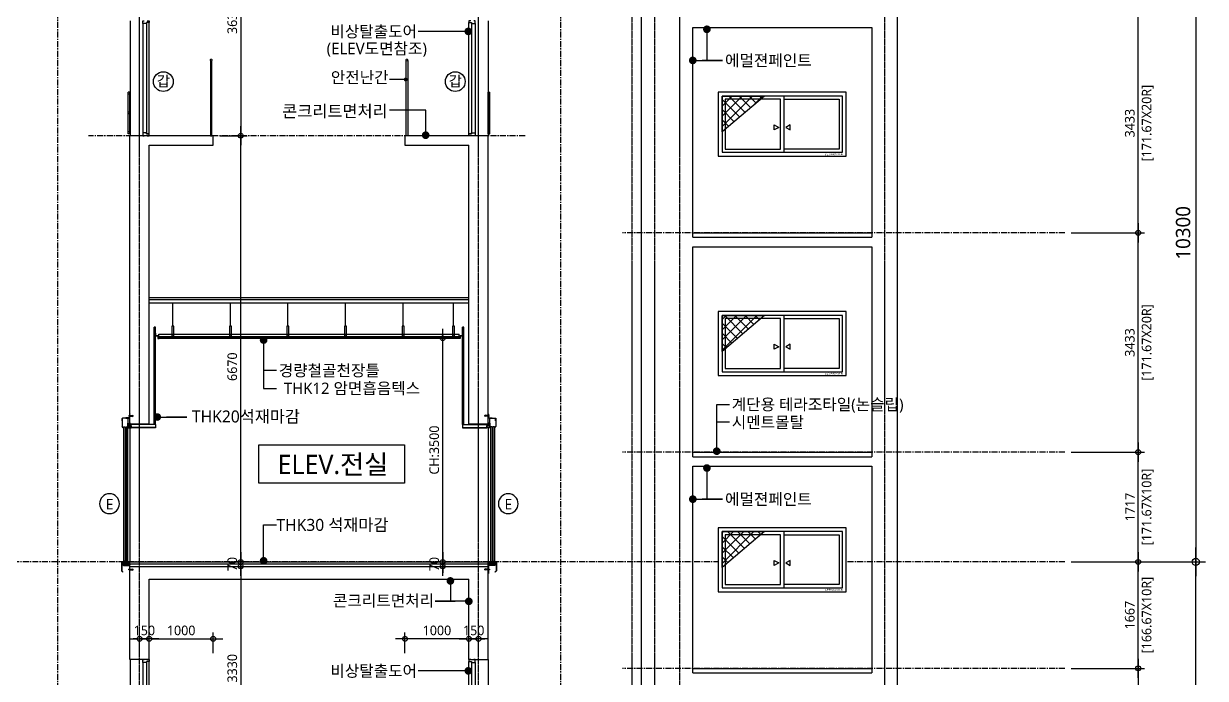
# Model space of a CAD drawing. Header units: millimetres. Extents: x -65167 to 413267, y -17142 to 66587.
# Drawn here: x 394788 to 413267, y 33127 to 43374 of the extents above; entities that cross this region are included whole.
import ezdxf
from ezdxf.enums import TextEntityAlignment as Align

# ---------------------------------------------------------------- set-up
doc = ezdxf.new("R2010")
doc.units = ezdxf.units.MM
doc.header["$LTSCALE"] = 75
doc.header["$MEASUREMENT"] = 0
doc.header["$PDSIZE"] = -10
doc.linetypes.add('CENTER', pattern=[2, 1.25, -0.25, 0.25, -0.25])
doc.linetypes.add('HID', pattern=[2.5, 1.5, -1])
doc.layers.get('0').update_dxf_attribs({"linetype": 'CONTINUOUS'})
doc.layers.get('Defpoints').update_dxf_attribs({"color": 171, "linetype": 'CONTINUOUS'})
doc.layers.add('1-골조', color=2, linetype='CONTINUOUS', lineweight=0)
for name, color, linetype in [('A-CORE-ELEV', 5, 'CONTINUOUS'), ('A-DOOR', 4, 'CONTINUOUS'), ('A-ETC', 8, 'CONTINUOUS'), ('A-FIN-6', 6, 'CONTINUOUS'), ('A-SYM', 7, 'CONTINUOUS'), ('CEN(ST)', 1, 'CENTER'), ('CG-BEAM', 3, 'CONTINUOUS'), ('CON', 2, 'CONTINUOUS'), ('FIN', 8, 'CONTINUOUS'), ('FIN(THK20 화강석)', 5, 'CONTINUOUS'), ('FIN-2', 9, 'CONTINUOUS'), ('hatch', 8, 'CONTINUOUS'), ('NDIM', 7, 'CONTINUOUS'), ('SASAC 도면명', 2, 'CONTINUOUS'), ('TEXT(MIN)', 7, 'CONTINUOUS'), ('TEXT(NOTE小)', 1, 'CONTINUOUS'), ('TEXT(노트)', 7, 'CONTINUOUS'), ('TEXT(실명)', 3, 'CONTINUOUS'), ('WID', 4, 'CONTINUOUS'), ('WIN-G', 252, 'CONTINUOUS'), ('XREF', 7, 'CONTINUOUS'), ('하지철물', 5, 'CONTINUOUS')]:
    doc.layers.add(name, color=color, linetype=linetype)
doc.styles.add('CGS', font='cgse', dxfattribs={"bigfont": 'cgs'})
doc.styles.add('나눔바른고딕', font='NanumBarunGothic.ttf')
doc.dimstyles.new('NDIM 1200', dxfattribs={"dimscale": 75, "dimtxt": 3, "dimasz": 1, "dimexe": 2, "dimexo": 2, "dimgap": 1, "dimtad": 1, "dimdec": 0, "dimdsep": 46, "dimtxsty": 'CGS', "dimblk": 'DOT0', "dimcen": 1, "dimdle": 8, "dimclrd": 256, "dimclre": 256, "dimclrt": 256, "dimadec": 0, "dimazin": 0, "dimtfac": 1, "dimtdec": 0, "dimtix": 1, "dimtmove": 2, "dimatfit": 3, "dimldrblk": 'DOT0', "dimfxl": 1, "dimtolj": 1, "dimtzin": 0, "dimlwd": -1, "dimlwe": -1, "dimarcsym": 0})

# ---------------------------------------------------------------- blocks, each defined once
blk = doc.blocks.new('A$C25f2d0dc')
at = {"layer": '1-골조'}
blk.add_line((0, 0), (300, 0), dxfattribs=at)
at = {"layer": 'A-CORE-ELEV', "color": 6, "linetype": 'Continuous'}
for p, q in [((-120, 78), (-122, 78)), ((-122, 78), (-122, -39)), ((-120, 45), (-120, 86)), ((-120, 78), (-120, -39)), ((-117, 45), (-120, 45)), ((-117, 45), (-117, 86)), ((-31, 90), (-116, 90)), ((-31, 87), (-116, 87)), ((-30, 10), (-32, 10)), ((-32, -45), (-32, 10)), ((-30, -10), (-30, 86)), ((-30, -45), (-30, 10)), ((-10, 2), (-30, 2)), ((-27, -10), (-27, 86)), ((-13, 128), (-14, 129)), ((-14, 128), (-13, 128)), ((-13, 122), (-14, 122)), ((-13, 122), (-14, 121)), ((-13, 128), (-7, 128)), ((-7, 122), (-13, 122)), ((0, 15), (-10, 2)), ((-6, 132), (47, 135)), ((-6, 132), (51, 132)), ((-6, 118), (47, 115)), ((-6, 118), (51, 118)), ((47, 115), (47, 135)), ((51, 118), (51, 132)), ((-105, -60), (-121, -41)), ((-104, -59), (-120, -40)), ((-105, -60), (-104, -59)), ((-30, -45), (-32, -45)), ((-27, -10), (-30, -10)), ((-29, -32), (18, -32)), ((-29, -34), (18, -34)), ((-130, -2165), (-130, -2300)), ((-129, -2165), (-129, -2299)), ((-4, -2190), (-129, -2190)), ((-129, -2206), (-4, -2206)), ((-126, -2193), (-126, -2203)), ((-7, -2193), (-126, -2193)), ((-126, -2203), (-7, -2203)), ((-7, -2193), (-7, -2203)), ((-4, -2190), (-4, -2206)), ((0, -2216), (0, -2160)), ((-113, -2319), (-130, -2300)), ((-112, -2318), (-129, -2299)), ((-113, -2319), (-112, -2318)), ((-15, -2276), (-16, -2275)), ((-16, -2277), (-15, -2276)), ((-15, -2283), (-16, -2282)), ((-15, -2283), (-16, -2283)), ((-15, -2276), (-9, -2276)), ((-9, -2283), (-15, -2283)), ((-8, -2272), (47, -2270)), ((-8, -2272), (51, -2272)), ((-8, -2286), (47, -2289)), ((-8, -2286), (51, -2286)), ((47, -2289), (47, -2270)), ((51, -2286), (51, -2272))]:
    blk.add_line(p, q, dxfattribs=at)
at = {"layer": 'A-CORE-ELEV', "color": 4, "linetype": 'Continuous'}
for p, q in [((-99, -45), (-99, -2149)), ((-99, -45), (-74, -45)), ((-74, -45), (-74, -2149)), ((-62, -45), (-62, -2163)), ((-62, -45), (-37, -45)), ((-37, -45), (-37, -2163)), ((-74, -2149), (-99, -2149)), ((-37, -2163), (-62, -2163))]:
    blk.add_line(p, q, dxfattribs=at)
at = {"layer": 'A-CORE-ELEV', "color": 9, "linetype": 'Continuous'}
blk.add_line((0, -60), (0, -2160), dxfattribs=at)
at = {"layer": 'A-CORE-ELEV', "color": 6, "linetype": 'Continuous'}
for points in [[(-65, 90), (0, 90), (0, 155), (-2, 155, 0.414214), (-6, 151), (-6, 100, -0.414214), (-10, 96), (-61, 96, 0.414214), (-65, 92)], [(17, -27, -0.414214), (19, -29), (19, -30), (-6, -30), (-6, 2), (-5, 2, -0.414214), (-3, 0), (-3, -25, 0.414214), (-1, -27)], [(-8, -2220), (-8, -2334, 0.414214), (-2, -2340), (0, -2340), (0, -2206), (-109, -2206), (-109, -2208, 0.414214), (-103, -2214), (-14, -2214, -0.414214)]]:
    blk.add_lwpolyline(points, format="xyb", close=True, dxfattribs=at)
for points in [[(-14, 128), (-18, 128), (-18, 122), (-14, 122)], [(-7, 118), (-13, 118), (-14, 119), (-14, 131), (-13, 132), (-7, 132)], [(-6, 116), (-7, 116), (-7, 134), (-6, 134)], [(-16, -2276), (-20, -2276), (-20, -2283), (-16, -2283)], [(-9, -2286), (-15, -2286), (-16, -2285), (-16, -2273), (-15, -2272), (-9, -2272)], [(-8, -2289), (-9, -2289), (-9, -2270), (-8, -2270)]]:
    blk.add_lwpolyline(points, dxfattribs=at)
for points in [[(18, -58), (-29, -58), (-29, -32), (-20, -32), (-20, -30), (-30, -30), (-30, -60), (20, -60), (20, -30), (10, -30), (10, -32), (18, -32)], [(-106, -2160), (-101, -2160), (-101, -2162), (-95, -2162), (-95, -2160), (-89, -2160), (-89, -2162), (-84, -2162), (-84, -2160), (-78, -2160), (-78, -2162), (-72, -2162), (-72, -2160), (-64, -2160), (-64, -2171), (-33, -2171), (-33, -2160), (-5, -2160), (-5, -2165), (-10, -2165), (-10, -2176), (-5, -2176), (-5, -2185), (-15, -2185), (-15, -2171), (-27, -2171), (-27, -2185), (-82, -2185), (-82, -2176), (-72, -2176), (-72, -2171), (-115, -2171), (-115, -2176), (-105, -2176), (-105, -2185), (-129, -2185), (-129, -2165), (-130, -2165), (-130, -2163), (-128, -2160), (-112, -2160), (-112, -2162), (-106, -2162)]]:
    blk.add_lwpolyline(points, close=True, dxfattribs=at)
blk.add_circle((-3, -2166), 2.5, dxfattribs=at)
for centre, radius, start, end in [((-116, 86), 4, 90, 180), ((-116, 86), 1, 90, 180), ((-31, 86), 4, 0, 90), ((-31, 86), 1, 0, 90), ((-119, -39), 2.5, 180, 220), ((-119, -39), 1, 180, 220), ((-3, -2157), 3.63, 226.3972, 313.6028)]:
    blk.add_arc(centre, radius, start, end, dxfattribs=at)
at = {"layer": 'A-FIN-6'}
for p, q in [((400, -10), (-6, -10)), ((398, -12), (-6, -12)), ((398, -58), (20, -58)), ((400, -60), (20, -60)), ((398, -12), (398, -58)), ((400, -10), (400, -60))]:
    blk.add_line(p, q, dxfattribs=at)
blk = doc.blocks.new('ELEV비상도어1')
at = {"color": 252, "linetype": 'Continuous'}
for p, q in [((162556, 62412), (162556, 63062)), ((162586, 63062), (162556, 63062)), ((162586, 63032), (162556, 63032)), ((162559, 62412), (162559, 63062)), ((162583, 62412), (162583, 63062)), ((162586, 62412), (162586, 63062)), ((162586, 62752), (162556, 62752)), ((162586, 62722), (162556, 62722)), ((162586, 62442), (162556, 62442)), ((162586, 62412), (162556, 62412))]:
    blk.add_line(p, q, dxfattribs=at)
at = {"layer": 'A-DOOR', "color": 8, "linetype": 'Continuous'}
for p, q in [((162586, 64182), (162586, 62382)), ((162786, 64137), (162786, 62412))]:
    blk.add_line(p, q, dxfattribs=at)
at = {"layer": 'A-DOOR', "linetype": 'Continuous'}
for points in [[(162856, 64182), (162886, 64182), (162886, 64152), (162846, 64152), (162846, 64137), (162786, 64137), (162786, 64152), (162786, 64182), (162806, 64182)], [(162856, 62382), (162886, 62382), (162886, 62412), (162846, 62412), (162846, 62427), (162786, 62427), (162786, 62412), (162786, 62382), (162806, 62382)]]:
    blk.add_lwpolyline(points, dxfattribs=at)
blk.add_lwpolyline([(162886, 64152), (162846, 64152), (162846, 62412), (162886, 62412)], close=True, dxfattribs=at)
blk = doc.blocks.new('DOT0')
blk.add_line((-3, 0), (3, 0))
at = {"color": 6}
blk.add_circle((0, 0), 0.75, dxfattribs=at)
blk = doc.blocks.new('*D1397')
at = {"layer": 'Defpoints', "color": 0, "ltscale": 0.4, "transparency": 16777216}
for p in [(400916, 38450), (401341, 38450), (400916, 34950)]:
    blk.add_point(p, dxfattribs=at)
at = {"layer": 'NDIM', "ltscale": 0.4, "transparency": 16777216}
for p, q in [((401016, 38450), (401441, 38450)), ((401341, 35000), (401341, 38400)), ((401016, 34950), (401441, 34950))]:
    blk.add_line(p, q, dxfattribs=at)
at = {"layer": 'NDIM', "ltscale": 0.4, "transparency": 16777216, "xscale": 50, "yscale": 50, "zscale": 50}
for p, rotation in [((401341, 38450), 90), ((401341, 34950), 270)]:
    blk.add_blockref('DOT0', p, dxfattribs=dict(at, rotation=rotation))
at = {"layer": 'NDIM', "ltscale": 0.4, "transparency": 16777216, "insert": (401209, 36700), "char_height": 150, "attachment_point": 5, "rotation": 90, "style": '나눔바른고딕'}
blk.add_mtext('\\A1;CH:3500', dxfattribs=at)
blk = doc.blocks.new('*D1398')
at = {"layer": 'Defpoints', "color": 0, "ltscale": 0.4, "transparency": 16777216}
for p in [(400916, 34950), (400916, 34880), (401341, 34880)]:
    blk.add_point(p, dxfattribs=at)
at = {"layer": 'NDIM', "ltscale": 0.4, "transparency": 16777216}
for p, q in [((401016, 34950), (401441, 34950)), ((401341, 35000), (401341, 35050)), ((401341, 34950), (401341, 34880)), ((401016, 34880), (401441, 34880)), ((401341, 34830), (401341, 34780))]:
    blk.add_line(p, q, dxfattribs=at)
at = {"layer": 'NDIM', "ltscale": 0.4, "transparency": 16777216, "xscale": 50, "yscale": 50, "zscale": 50}
for p, rotation in [((401341, 34950), 270), ((401341, 34880), 90)]:
    blk.add_blockref('DOT0', p, dxfattribs=dict(at, rotation=rotation))
at = {"layer": 'NDIM', "ltscale": 0.4, "transparency": 16777216, "insert": (401209, 34915), "char_height": 150, "attachment_point": 5, "rotation": 90, "style": '나눔바른고딕'}
blk.add_mtext('\\A1;70', dxfattribs=at)
blk = doc.blocks.new('*D1399')
at = {"layer": 'Defpoints', "color": 0, "ltscale": 0.4, "transparency": 16777216}
for p in [(397758, 41620), (398183, 41620), (397758, 34950)]:
    blk.add_point(p, dxfattribs=at)
at = {"layer": 'NDIM', "ltscale": 0.4, "transparency": 16777216}
for p, q in [((397858, 41620), (398283, 41620)), ((398183, 35000), (398183, 41570)), ((397858, 34950), (398283, 34950))]:
    blk.add_line(p, q, dxfattribs=at)
at = {"layer": 'NDIM', "ltscale": 0.4, "transparency": 16777216, "xscale": 50, "yscale": 50, "zscale": 50}
for p, rotation in [((398183, 41620), 90), ((398183, 34950), 270)]:
    blk.add_blockref('DOT0', p, dxfattribs=dict(at, rotation=rotation))
at = {"layer": 'NDIM', "ltscale": 0.4, "transparency": 16777216, "insert": (398051, 38005), "char_height": 150, "attachment_point": 5, "rotation": 90, "style": '나눔바른고딕'}
blk.add_mtext('\\A1;6670', dxfattribs=at)
blk = doc.blocks.new('*D1400')
at = {"layer": 'Defpoints', "color": 0, "ltscale": 0.4, "transparency": 16777216}
for p in [(397758, 34950), (397758, 34880), (398183, 34880)]:
    blk.add_point(p, dxfattribs=at)
at = {"layer": 'NDIM', "ltscale": 0.4, "transparency": 16777216}
for p, q in [((397858, 34950), (398283, 34950)), ((398183, 35000), (398183, 35050)), ((398183, 34950), (398183, 34880)), ((397858, 34880), (398283, 34880)), ((398183, 34830), (398183, 34780))]:
    blk.add_line(p, q, dxfattribs=at)
at = {"layer": 'NDIM', "ltscale": 0.4, "transparency": 16777216, "xscale": 50, "yscale": 50, "zscale": 50}
for p, rotation in [((398183, 34950), 270), ((398183, 34880), 90)]:
    blk.add_blockref('DOT0', p, dxfattribs=dict(at, rotation=rotation))
at = {"layer": 'NDIM', "ltscale": 0.4, "transparency": 16777216, "insert": (398051, 34915), "char_height": 150, "attachment_point": 5, "rotation": 90, "style": '나눔바른고딕'}
blk.add_mtext('\\A1;70', dxfattribs=at)
blk = doc.blocks.new('*D1401')
at = {"layer": 'Defpoints', "color": 0, "ltscale": 0.4, "transparency": 16777216}
for p in [(397758, 45250, 0), (397758, 41620), (398183, 41620)]:
    blk.add_point(p, dxfattribs=at)
at = {"layer": 'NDIM', "ltscale": 0.4, "transparency": 16777216}
for p, q in [((397858, 45250), (398283, 45250)), ((398183, 45200), (398183, 41670)), ((397858, 41620), (398283, 41620))]:
    blk.add_line(p, q, dxfattribs=at)
at = {"layer": 'NDIM', "ltscale": 0.4, "transparency": 16777216, "xscale": 50, "yscale": 50, "zscale": 50}
for p, rotation in [((398183, 45250), 90), ((398183, 41620), 270)]:
    blk.add_blockref('DOT0', p, dxfattribs=dict(at, rotation=rotation))
at = {"layer": 'NDIM', "ltscale": 0.4, "transparency": 16777216, "insert": (398051, 43435), "char_height": 150, "attachment_point": 5, "rotation": 90, "style": '나눔바른고딕'}
blk.add_mtext('\\A1;3630', dxfattribs=at)
blk = doc.blocks.new('*D1410')
at = {"layer": 'Defpoints', "color": 0, "ltscale": 0.4, "transparency": 16777216}
for p in [(397758, 34950), (397758, 31620), (398183, 31620)]:
    blk.add_point(p, dxfattribs=at)
at = {"layer": 'NDIM', "ltscale": 0.4, "transparency": 16777216}
for p, q in [((397858, 34950), (398283, 34950)), ((398183, 34900), (398183, 31670)), ((397858, 31620), (398283, 31620))]:
    blk.add_line(p, q, dxfattribs=at)
at = {"layer": 'NDIM', "ltscale": 0.4, "transparency": 16777216, "xscale": 50, "yscale": 50, "zscale": 50}
for p, rotation in [((398183, 34950), 90), ((398183, 31620), 270)]:
    blk.add_blockref('DOT0', p, dxfattribs=dict(at, rotation=rotation))
at = {"layer": 'NDIM', "ltscale": 0.4, "transparency": 16777216, "insert": (398051, 33285), "char_height": 150, "attachment_point": 5, "rotation": 90, "style": '나눔바른고딕'}
blk.add_mtext('\\A1;3330', dxfattribs=at)
blk = doc.blocks.new('*D1411')
at = {"layer": 'Defpoints', "color": 0, "ltscale": 0.4, "transparency": 16777216}
for p in [(397751, 33746), (396751, 33420), (397751, 33420)]:
    blk.add_point(p, dxfattribs=at)
at = {"layer": 'NDIM', "ltscale": 0.4, "transparency": 16777216}
for p, q in [((396751, 33520), (396751, 33846)), ((397751, 33520), (397751, 33846)), ((396801, 33746), (397701, 33746))]:
    blk.add_line(p, q, dxfattribs=at)
at = {"layer": 'NDIM', "ltscale": 0.4, "transparency": 16777216, "xscale": 50, "yscale": 50, "zscale": 50, "rotation": 180}
blk.add_blockref('DOT0', (396751, 33746), dxfattribs=at)
at = {"layer": 'NDIM', "ltscale": 0.4, "transparency": 16777216, "xscale": 50, "yscale": 50, "zscale": 50}
blk.add_blockref('DOT0', (397751, 33746), dxfattribs=at)
at = {"layer": 'NDIM', "ltscale": 0.4, "transparency": 16777216, "insert": (397251, 33877), "char_height": 150, "attachment_point": 5, "style": '나눔바른고딕'}
blk.add_mtext('\\A1;1000', dxfattribs=at)
blk = doc.blocks.new('*D1412')
at = {"layer": 'Defpoints', "color": 0, "ltscale": 0.4, "transparency": 16777216}
for p in [(396751, 33746), (396601, 33420), (396751, 33420)]:
    blk.add_point(p, dxfattribs=at)
at = {"layer": 'NDIM', "ltscale": 0.4, "transparency": 16777216}
for p, q in [((396601, 33520), (396601, 33846)), ((396751, 33520), (396751, 33846)), ((396551, 33746), (396501, 33746)), ((396601, 33746), (396751, 33746)), ((396801, 33746), (396851, 33746))]:
    blk.add_line(p, q, dxfattribs=at)
at = {"layer": 'NDIM', "ltscale": 0.4, "transparency": 16777216, "xscale": 50, "yscale": 50, "zscale": 50}
blk.add_blockref('DOT0', (396601, 33746), dxfattribs=at)
at = {"layer": 'NDIM', "ltscale": 0.4, "transparency": 16777216, "xscale": 50, "yscale": 50, "zscale": 50, "rotation": 180}
blk.add_blockref('DOT0', (396751, 33746), dxfattribs=at)
at = {"layer": 'NDIM', "ltscale": 0.4, "transparency": 16777216, "insert": (396676, 33877), "char_height": 150, "attachment_point": 5, "style": '나눔바른고딕'}
blk.add_mtext('\\A1;150', dxfattribs=at)
blk = doc.blocks.new('*D1413')
at = {"layer": 'Defpoints', "color": 0, "ltscale": 0.4, "transparency": 16777216}
for p in [(400751, 33746), (400751, 33420), (401751, 33420)]:
    blk.add_point(p, dxfattribs=at)
at = {"layer": 'NDIM', "ltscale": 0.4, "transparency": 16777216}
for p, q in [((400751, 33520), (400751, 33846)), ((401751, 33520), (401751, 33846)), ((401701, 33746), (400801, 33746))]:
    blk.add_line(p, q, dxfattribs=at)
at = {"layer": 'NDIM', "ltscale": 0.4, "transparency": 16777216, "xscale": 50, "yscale": 50, "zscale": 50, "rotation": 180}
blk.add_blockref('DOT0', (400751, 33746), dxfattribs=at)
at = {"layer": 'NDIM', "ltscale": 0.4, "transparency": 16777216, "xscale": 50, "yscale": 50, "zscale": 50}
blk.add_blockref('DOT0', (401751, 33746), dxfattribs=at)
at = {"layer": 'NDIM', "ltscale": 0.4, "transparency": 16777216, "insert": (401251, 33877), "char_height": 150, "attachment_point": 5, "style": '나눔바른고딕'}
blk.add_mtext('\\A1;1000', dxfattribs=at)
blk = doc.blocks.new('*D1414')
at = {"layer": 'Defpoints', "color": 0, "ltscale": 0.4, "transparency": 16777216}
for p in [(401751, 33746), (401751, 33420), (401901, 33420)]:
    blk.add_point(p, dxfattribs=at)
at = {"layer": 'NDIM', "ltscale": 0.4, "transparency": 16777216}
for p, q in [((401751, 33520), (401751, 33846)), ((401901, 33520), (401901, 33846)), ((401701, 33746), (401651, 33746)), ((401901, 33746), (401751, 33746)), ((401951, 33746), (402001, 33746))]:
    blk.add_line(p, q, dxfattribs=at)
at = {"layer": 'NDIM', "ltscale": 0.4, "transparency": 16777216, "xscale": 50, "yscale": 50, "zscale": 50}
blk.add_blockref('DOT0', (401751, 33746), dxfattribs=at)
at = {"layer": 'NDIM', "ltscale": 0.4, "transparency": 16777216, "xscale": 50, "yscale": 50, "zscale": 50, "rotation": 180}
blk.add_blockref('DOT0', (401901, 33746), dxfattribs=at)
at = {"layer": 'NDIM', "ltscale": 0.4, "transparency": 16777216, "insert": (401826, 33877), "char_height": 150, "attachment_point": 5, "style": '나눔바른고딕'}
blk.add_mtext('\\A1;150', dxfattribs=at)
blk = doc.blocks.new('*D1393')
at = {"layer": 'Defpoints', "color": 0, "ltscale": 0.4, "transparency": 16777216}
for p in [(411067, 36667), (412217, 36667), (411067, 34950)]:
    blk.add_point(p, dxfattribs=at)
at = {"layer": 'NDIM', "ltscale": 0.4, "transparency": 16777216}
for p, q in [((411167, 36667), (412317, 36667)), ((412217, 35000), (412217, 36617)), ((411167, 34950), (412317, 34950))]:
    blk.add_line(p, q, dxfattribs=at)
at = {"layer": 'NDIM', "ltscale": 0.4, "transparency": 16777216, "xscale": 50, "yscale": 50, "zscale": 50}
for p, rotation in [((412217, 36667), 90), ((412217, 34950), 270)]:
    blk.add_blockref('DOT0', p, dxfattribs=dict(at, rotation=rotation))
at = {"layer": 'NDIM', "ltscale": 0.4, "transparency": 16777216, "char_height": 150, "attachment_point": 5, "rotation": 90, "style": '나눔바른고딕'}
for s, insert in [('\\A1;[171.67X10R]', (412365, 35809)), ('\\A1;1717', (412089, 35809))]:
    blk.add_mtext(s, dxfattribs=dict(at, insert=insert))
blk = doc.blocks.new('*D1394')
at = {"layer": 'Defpoints', "color": 0, "ltscale": 0.4, "transparency": 16777216}
for p in [(411067, 45250), (411067, 34950), (413117, 34950)]:
    blk.add_point(p, dxfattribs=at)
at = {"layer": 'NDIM', "ltscale": 0.4, "transparency": 16777216}
for p, q in [((411217, 45250), (413267, 45250)), ((413117, 45175), (413117, 35025)), ((411217, 34950), (413267, 34950))]:
    blk.add_line(p, q, dxfattribs=at)
at = {"layer": 'NDIM', "ltscale": 0.4, "transparency": 16777216, "xscale": 75, "yscale": 75, "zscale": 75}
for p, rotation in [((413117, 45250), 90), ((413117, 34950), 270)]:
    blk.add_blockref('DOT0', p, dxfattribs=dict(at, rotation=rotation))
at = {"layer": 'NDIM', "ltscale": 0.4, "transparency": 16777216, "insert": (412920, 40100), "char_height": 225, "attachment_point": 5, "rotation": 90, "style": '나눔바른고딕'}
blk.add_mtext('\\A1;10300', dxfattribs=at)
blk = doc.blocks.new('*D1395')
at = {"layer": 'Defpoints', "color": 0, "ltscale": 0.4, "transparency": 16777216}
for p in [(411067, 34950), (413117, 34950), (411067, 24950)]:
    blk.add_point(p, dxfattribs=at)
at = {"layer": 'NDIM', "ltscale": 0.4, "transparency": 16777216}
for p, q in [((411217, 34950), (413267, 34950)), ((413117, 25025), (413117, 34875)), ((411217, 24950), (413267, 24950))]:
    blk.add_line(p, q, dxfattribs=at)
at = {"layer": 'NDIM', "ltscale": 0.4, "transparency": 16777216, "xscale": 75, "yscale": 75, "zscale": 75}
for p, rotation in [((413117, 34950), 90), ((413117, 24950), 270)]:
    blk.add_blockref('DOT0', p, dxfattribs=dict(at, rotation=rotation))
at = {"layer": 'NDIM', "ltscale": 0.4, "transparency": 16777216, "insert": (412920, 29950), "char_height": 225, "attachment_point": 5, "rotation": 90, "style": '나눔바른고딕'}
blk.add_mtext('\\A1;10000', dxfattribs=at)
blk = doc.blocks.new('*D1362')
at = {"layer": 'Defpoints', "color": 0, "ltscale": 0.4, "transparency": 16777216}
for p in [(411067, 40100), (412217, 40100), (411067, 36667)]:
    blk.add_point(p, dxfattribs=at)
at = {"layer": 'NDIM', "ltscale": 0.4, "transparency": 16777216}
for p, q in [((411167, 40100), (412317, 40100)), ((412217, 36717), (412217, 40050)), ((411167, 36667), (412317, 36667))]:
    blk.add_line(p, q, dxfattribs=at)
at = {"layer": 'NDIM', "ltscale": 0.4, "transparency": 16777216, "xscale": 50, "yscale": 50, "zscale": 50}
for p, rotation in [((412217, 40100), 90), ((412217, 36667), 270)]:
    blk.add_blockref('DOT0', p, dxfattribs=dict(at, rotation=rotation))
at = {"layer": 'NDIM', "ltscale": 0.4, "transparency": 16777216, "char_height": 150, "attachment_point": 5, "rotation": 90, "style": '나눔바른고딕'}
for s, insert in [('\\A1;[171.67X20R]', (412365, 38384)), ('\\A1;3433', (412086, 38384))]:
    blk.add_mtext(s, dxfattribs=dict(at, insert=insert))
blk = doc.blocks.new('AW(2.0X1.0)')
at = {"ltscale": 1000}
blk.add_wipeout([(887455, -28823), (889455, -28823), (889455, -27823), (887455, -27823)], dxfattribs=at).dxf.layer = 'WID'
at = {"layer": 'WID', "ltscale": 1000}
blk.add_line((888480, -27883), (888480, -28763), dxfattribs=at)
for points in [[(887455, -28823), (889455, -28823), (889455, -27823), (887455, -27823)], [(887515, -28763), (889395, -28763), (889395, -27883), (887515, -27883)]]:
    blk.add_lwpolyline(points, close=True, dxfattribs=at)
at = {"layer": 'WIN-G'}
for points in [[(888430, -27933), (887565, -27933), (887565, -28713), (888430, -28713)], [(888331, -28333), (888400, -28373), (888331, -28413)], [(888579, -28333), (888510, -28373), (888579, -28413)]]:
    blk.add_lwpolyline(points, close=True, dxfattribs=at)
blk.add_lwpolyline([(888480, -27933), (889345, -27933), (889345, -28713), (888480, -28713)], dxfattribs=at)
at = {"layer": 'Defpoints', "style": '나눔바른고딕'}
blk.add_text('상온용AW(2.0X1.0)', height=25, dxfattribs=at).set_placement((889119, -28806))
blk = doc.blocks.new('A$C2DB153E7')
at = {"layer": 'hatch'}
h = blk.add_hatch(dxfattribs=at)
h.set_pattern_fill('_USER', color=252, scale=112.5, angle=45, double=1, pattern_type=0)
h.set_pattern_definition([(45, (-5906.34, -13786.88), (-79.5495, 79.5495), []), (135, (-5906.34, -13786.88), (-79.5495, -79.5495), [])])
h.paths.add_polyline_path([(663, 0), (0, -562), (0, 0)])
at = {"layer": 'hatch', "color": 252}
blk.add_lwpolyline([(663, 0), (0, -562), (0, 0)], close=True, dxfattribs=at)
blk = doc.blocks.new('*D1527')
at = {"layer": 'Defpoints', "color": 0, "ltscale": 0.4, "transparency": 16777216}
for p in [(411067, 33284), (411067, 29950), (412217, 29950)]:
    blk.add_point(p, dxfattribs=at)
at = {"layer": 'NDIM', "ltscale": 0.4, "transparency": 16777216}
for p, q in [((411167, 33284), (412317, 33284)), ((412217, 33234), (412217, 30000)), ((411167, 29950), (412317, 29950))]:
    blk.add_line(p, q, dxfattribs=at)
at = {"layer": 'NDIM', "ltscale": 0.4, "transparency": 16777216, "xscale": 50, "yscale": 50, "zscale": 50}
for p, rotation in [((412217, 33284), 90), ((412217, 29950), 270)]:
    blk.add_blockref('DOT0', p, dxfattribs=dict(at, rotation=rotation))
at = {"layer": 'NDIM', "ltscale": 0.4, "transparency": 16777216, "char_height": 150, "attachment_point": 5, "rotation": 90, "style": '나눔바른고딕'}
for s, insert in [('\\A1;[166.67X20R]', (412365, 31617)), ('\\A1;3333', (412086, 31617))]:
    blk.add_mtext(s, dxfattribs=dict(at, insert=insert))
blk = doc.blocks.new('*D1528')
at = {"layer": 'Defpoints', "color": 0, "ltscale": 0.4, "transparency": 16777216}
for p in [(411067, 34950), (412217, 34950), (411067, 33284)]:
    blk.add_point(p, dxfattribs=at)
at = {"layer": 'NDIM', "ltscale": 0.4, "transparency": 16777216}
for p, q in [((411167, 34950), (412317, 34950)), ((412217, 33334), (412217, 34900)), ((411167, 33284), (412317, 33284))]:
    blk.add_line(p, q, dxfattribs=at)
at = {"layer": 'NDIM', "ltscale": 0.4, "transparency": 16777216, "xscale": 50, "yscale": 50, "zscale": 50}
for p, rotation in [((412217, 34950), 90), ((412217, 33284), 270)]:
    blk.add_blockref('DOT0', p, dxfattribs=dict(at, rotation=rotation))
at = {"layer": 'NDIM', "ltscale": 0.4, "transparency": 16777216, "char_height": 150, "attachment_point": 5, "rotation": 90, "style": '나눔바른고딕'}
for s, insert in [('\\A1;[166.67X10R]', (412365, 34117)), ('\\A1;1667', (412086, 34117))]:
    blk.add_mtext(s, dxfattribs=dict(at, insert=insert))
blk = doc.blocks.new('*D1529')
at = {"layer": 'Defpoints', "color": 0, "ltscale": 0.4, "transparency": 16777216}
for p in [(411067, 43534), (412217, 43534), (411067, 40100)]:
    blk.add_point(p, dxfattribs=at)
at = {"layer": 'NDIM', "ltscale": 0.4, "transparency": 16777216}
for p, q in [((411167, 43534), (412317, 43534)), ((412217, 40150), (412217, 43484)), ((411167, 40100), (412317, 40100))]:
    blk.add_line(p, q, dxfattribs=at)
at = {"layer": 'NDIM', "ltscale": 0.4, "transparency": 16777216, "xscale": 50, "yscale": 50, "zscale": 50}
for p, rotation in [((412217, 43534), 90), ((412217, 40100), 270)]:
    blk.add_blockref('DOT0', p, dxfattribs=dict(at, rotation=rotation))
at = {"layer": 'NDIM', "ltscale": 0.4, "transparency": 16777216, "char_height": 150, "attachment_point": 5, "rotation": 90, "style": '나눔바른고딕'}
for s, insert in [('\\A1;[171.67X20R]', (412365, 41817)), ('\\A1;3433', (412086, 41817))]:
    blk.add_mtext(s, dxfattribs=dict(at, insert=insert))
blk = doc.blocks.new('E')
at = {"layer": 'TEXT(NOTE小)'}
blk.add_circle((287, -86), 155, dxfattribs=at)
at = {"layer": 'TEXT(NOTE小)', "style": '나눔바른고딕'}
blk.add_text('E', height=165, dxfattribs=at).set_placement((288, -79), align=Align.MIDDLE_CENTER)
blk = doc.blocks.new('갑종방화문표기')
at = {"layer": 'TEXT(NOTE小)'}
blk.add_circle((0, 0), 150, dxfattribs=at)
at = {"layer": 'TEXT(NOTE小)', "style": '나눔바른고딕'}
blk.add_text('갑', height=160, dxfattribs=at).set_placement((1, 7), align=Align.MIDDLE_CENTER)

msp = doc.modelspace()

# ---------------------------------------------------------------- linework, layer by layer
at = {"ltscale": 10000}
msp.add_lwpolyline([(398463.6, 36782.9), (400744.9, 36782.9), (400744.9, 36182.9), (398463.6, 36182.9)], close=True, dxfattribs=at)
at = {"layer": 'A-ETC'}
for p, q in [((401750.6, 39050.3), (396750.6, 39050.3)), ((401750.6, 39000.3), (396750.6, 39000.3))]:
    msp.add_line(p, q, dxfattribs=at)
at = {"layer": 'A-SYM'}
for points in [[(401741.4, 43252.6), (400959.5, 43252.6)], [(400761.5, 42500.2), (400510.2, 42500.2)], [(401741.4, 33244.8), (400959.5, 33244.8)]]:
    msp.add_lwpolyline(points, dxfattribs=at)
for points, const_width in [([(401741.4, 43282.6, 1), (401741.4, 43222.6, 1)], 60), ([(400761.5, 42515.2, 1), (400761.5, 42485.2, 1)], 30), ([(401741.4, 33274.8, 1), (401741.4, 33214.8, 1)], 60)]:
    msp.add_lwpolyline(points, format="xyb", close=True, dxfattribs=dict(at, const_width=const_width))
at = {"layer": 'CEN(ST)', "ltscale": 0.1}
for p, q in [((396600.6, 12191.9), (396600.6, 52264.1)), ((401900.6, 12191.9), (401900.6, 52264.1)), ((404300.6, 52264.1), (404300.6, 24950.3)), ((404650.6, 52264.1), (404650.6, 12191.9)), ((405050.6, 12191.9), (405050.6, 52264.1)), ((408250.6, 52264.1), (408250.6, 12191.9))]:
    msp.add_line(p, q, dxfattribs=at)
at = {"layer": 'CEN(ST)'}
for p, q in [((395318.1, 49550.3), (395318.1, 12191.9)), ((403183.1, 49550.3, 0), (403183.1, 12191.9)), ((402630.5, 41620.3), (395802.9, 41620.3)), ((411067.4, 40100.3), (404150.5, 40100.3)), ((411067.4, 36667), (404150.5, 36667)), ((411067.4, 34950.3), (386941.9, 34950.3)), ((411067.4, 33283.6), (404150.5, 33283.6))]:
    msp.add_line(p, q, dxfattribs=at)
at = {"layer": 'CG-BEAM', "color": 252}
msp.add_line((396750.6, 39090.3, 0), (401750.6, 39090.3), dxfattribs=at)
at = {"layer": 'CG-BEAM', "color": 252, "elevation": 0}
for points in [[(397708.1, 42797), (397708.1, 41620.3), (397733.1, 41620.3), (397733.1, 42797)], [(400793.1, 42797), (400793.1, 41620.3), (400768.1, 41620.3), (400768.1, 42797)]]:
    msp.add_lwpolyline(points, dxfattribs=at)
at = {"layer": 'CON', "ltscale": 0.1}
for p, q in [((408450.6, 12191.9), (408450.6, 50400.3)), ((396450.6, 37110.3), (396450.6, 41620.3)), ((402050.6, 37110.3), (402050.6, 41620.3)), ((396750.6, 37110.3), (396750.6, 41470.3)), ((401750.6, 37110.3), (401750.6, 41470.3)), ((396450.6, 33420.3), (396450.6, 34880.3)), ((402050.6, 33420.3), (402050.6, 34880.3)), ((396750.6, 33420.3), (396750.6, 34680.3)), ((401750.6, 33420.3), (401750.6, 34680.3)), ((396750.6, 33420.3), (396450.6, 33420.3)), ((401750.6, 33420.3), (402050.6, 33420.3))]:
    msp.add_line(p, q, dxfattribs=at)
at = {"layer": 'CON', "ltscale": 1000}
for p, q in [((404450.6, 12191.9), (404450.6, 49550.3)), ((408050.6, 43313.6), (408050.6, 40030.3)), ((408050.6, 39880.3), (408050.6, 36597)), ((408050.6, 36447), (408050.6, 33213.6))]:
    msp.add_line(p, q, dxfattribs=at)
at = {"layer": 'CON', "ltscale": 10000}
for p, q in [((405250.6, 43313.6), (408050.6, 43313.6)), ((405250.6, 40030.3), (408050.6, 40030.3)), ((405250.6, 39880.3), (408050.6, 39880.3)), ((405250.6, 36597), (408050.6, 36597)), ((405250.6, 36447), (408050.6, 36447)), ((396450.6, 34880.3), (402050.6, 34880.3)), ((396450.6, 34880.3), (402050.6, 34880.3)), ((396750.6, 34680.3), (401750.6, 34680.3)), ((405250.6, 33213.6), (408050.6, 33213.6))]:
    msp.add_line(p, q, dxfattribs=at)
at = {"layer": 'CON', "ltscale": 1000}
for points in [[(405250.6, 40030.3), (405250.6, 43313.6)], [(405250.6, 36597), (405250.6, 39880.3)], [(405250.6, 33213.6), (405250.6, 36447)]]:
    msp.add_lwpolyline(points, dxfattribs=at)
at = {"layer": 'FIN', "ltscale": 10000}
for p, q in [((405250.6, 40100.3), (408050.6, 40100.3)), ((405250.6, 36667), (408050.6, 36667)), ((396450.6, 34950.3), (402050.6, 34950.3)), ((396450.6, 34950.3), (402050.6, 34950.3)), ((396450.6, 34920.3), (402050.6, 34920.3)), ((396450.6, 34920.3), (402050.6, 34920.3)), ((405250.6, 33283.6), (408050.6, 33283.6))]:
    msp.add_line(p, q, dxfattribs=at)
at = {"layer": 'FIN(THK20 화강석)', "ltscale": 10000}
for p, q in [((396830.6, 37100.3), (396830.6, 38625.3)), ((396850.6, 38625.3), (396830.6, 38625.3)), ((396850.6, 37100.3), (396850.6, 38625.3)), ((401650.6, 37100.3), (401650.6, 38625.3)), ((401670.6, 38625.3), (401650.6, 38625.3)), ((401670.6, 37100.3), (401670.6, 38625.3))]:
    msp.add_line(p, q, dxfattribs=at)
at = {"layer": 'FIN-2'}
for p, q in [((397121.1, 38637.3), (397121.1, 39000.3)), ((398021.1, 38637.3), (398021.1, 39000.3)), ((398921.1, 38637.3), (398921.1, 39000.3)), ((399821.1, 38637.3), (399821.1, 39000.3)), ((400721.1, 38637.3), (400721.1, 39000.3)), ((401511.7, 38637.3), (401511.7, 39000.3)), ((396890.6, 38462.3), (401610.6, 38462.3)), ((396890.6, 38450.3), (401592.6, 38450.3)), ((396902.6, 38476.3), (396902.6, 38514.3)), ((396902.6, 38514.3), (401598.6, 38514.3)), ((396902.6, 38476.3), (401598.6, 38476.3)), ((401598.6, 38476.3), (401598.6, 38514.3))]:
    msp.add_line(p, q, dxfattribs=at)
for points in [[(397136.1, 38637.3), (397106.1, 38637.3), (397106.1, 38487.3), (397136.1, 38487.3)], [(398036.1, 38637.3), (398006.1, 38637.3), (398006.1, 38487.3), (398036.1, 38487.3)], [(398936.1, 38637.3), (398906.1, 38637.3), (398906.1, 38487.3), (398936.1, 38487.3)], [(399836.1, 38637.3), (399806.1, 38637.3), (399806.1, 38487.3), (399836.1, 38487.3)], [(400736.1, 38637.3), (400706.1, 38637.3), (400706.1, 38487.3), (400736.1, 38487.3)], [(401526.7, 38637.3), (401496.7, 38637.3), (401496.7, 38487.3), (401526.7, 38487.3)]]:
    msp.add_lwpolyline(points, close=True, dxfattribs=at)
for points in [[(396908.6, 38448.3), (396908.6, 38450.3), (396890.6, 38450.3), (396890.6, 38488.3), (396852.6, 38488.3), (396852.6, 38528.3), (396850.6, 38528.3), (396850.6, 38486.3), (396888.6, 38486.3), (396888.6, 38448.3), (396908.6, 38448.3)], [(401592.6, 38448.3), (401592.6, 38450.3), (401610.6, 38450.3), (401610.6, 38488.3), (401648.6, 38488.3), (401648.6, 38528.3), (401650.6, 38528.3), (401650.6, 38486.3), (401612.6, 38486.3), (401612.6, 38448.3), (401592.6, 38448.3)]]:
    msp.add_lwpolyline(points, dxfattribs=at)
at = {"layer": 'NDIM', "ltscale": 10000}
msp.add_line((405826.4, 37134.7), (405626.4, 37134.7), dxfattribs=at)
at = {"layer": 'SASAC 도면명', "ltscale": 10000}
for points in [[(396750.6, 41470.3), (397750.6, 41470.3), (397750.6, 41620.3), (396450.6, 41620.3)], [(402050.6, 41620.3), (400750.6, 41620.3), (400750.6, 41470.3), (401750.6, 41470.3)]]:
    msp.add_lwpolyline(points, dxfattribs=at)
at = {"layer": 'TEXT(MIN)', "ltscale": 10000}
msp.add_line((398740.6, 37945.9), (398540.6, 37945.9), dxfattribs=at)
at = {"layer": '하지철물', "color": 3, "linetype": 'HID', "lineweight": 20}
for centre, radius in [((397720.6, 42805.3), 15), ((397720.6, 42805.3), 13), ((400780.6, 42805.3), 15), ((400780.6, 42805.3), 13)]:
    msp.add_circle(centre, radius, dxfattribs=at)

# ---------------------------------------------------------------- block references
for name, p in [('ELEV비상도어1', (233865, -20761.7)), ('AW(2.0X1.0)', (-481804.4, 70123.5)), ('AW(2.0X1.0)', (-481804.4, 66690.2)), ('ELEV비상도어1', (233865, -30761.7))]:
    msp.add_blockref(name, p)
at = {"xscale": -1}
for p in [(564636.2, -20761.7), (564636.2, -30761.7)]:
    msp.add_blockref('ELEV비상도어1', p, dxfattribs=at)
at = {"xscale": 1.030731055544951, "yscale": 1.030731055544951, "zscale": 1.030731055544951}
for p in [(396972.3, 42467), (401537.6, 42467)]:
    msp.add_blockref('갑종방화문표기', p, dxfattribs=at)
at = {"layer": 'CEN(ST)', "xscale": -1, "rotation": 180}
for p in [(395843.1, 35775), (402079.5, 35775)]:
    msp.add_blockref('E', p, dxfattribs=at)
at = {"layer": 'XREF'}
msp.add_blockref('A$C25f2d0dc', (396450.6, 37110.3), dxfattribs=at)
at = {"layer": 'XREF', "xscale": -1}
msp.add_blockref('A$C25f2d0dc', (402050.6, 37110.3), dxfattribs=at)

# ---------------------------------------------------------------- texts
at = {"layer": 'TEXT(MIN)', "style": '나눔바른고딕'}
for s, p in [('비상탈출도어', (399584.3, 43251)), ('(ELEV도면참조)', (399526.4, 42984.5)), ('에멀젼페인트', (405755.7, 42798.3)), ('안전난간', (399591.4, 42534.1)), ('계단용 테라조타일(논슬립)', (405861.2, 37414.7)), ('시멘트몰탈', (405861.2, 37134.7)), ('에멀젼페인트', (405755.7, 35931.7)), ('비상탈출도어', (399584.3, 33243.2))]:
    msp.add_text(s, height=180, dxfattribs=at).set_placement(p, align=Align.MIDDLE_LEFT)
for s, p in [('경량철골천장틀', (400358.4, 37945.9)), ('THK12 암면흡음텍스', (400988.5, 37665.9))]:
    msp.add_text(s, height=180, dxfattribs=at).set_placement(p, align=Align.MIDDLE_RIGHT)
msp.add_text('콘크리트면처리', height=180, rotation=360, dxfattribs=at).set_placement((401206.3, 34344.3), align=Align.MIDDLE_RIGHT)
at = {"layer": 'TEXT(노트)', "style": '나눔바른고딕'}
for s, p in [('콘크리트면처리', (398832.4, 42004.2)), ('THK30 석재마감', (398740.6, 35529.5))]:
    msp.add_text(s, height=187.5, dxfattribs=at).set_placement(p, align=Align.MIDDLE_LEFT)
msp.add_text('THK20석재마감', height=187.5, dxfattribs=at).set_placement((399108.3, 37225.8), align=Align.MIDDLE_RIGHT)
at = {"layer": 'TEXT(실명)', "style": '나눔바른고딕'}
msp.add_text('ELEV.전실', height=300, dxfattribs=at).set_placement((399623.7, 36481.1), align=Align.MIDDLE)

# ---------------------------------------------------------------- dimensions: what is measured, and where the dimension line sits
at = {"layer": 'NDIM', "ltscale": 0.4}
for base, p1, p2, angle, override, picture, middle in [((413117.4, 34950.3), (411067.4, 45250.3), (411067.4, 34950.3), 270, {"dimtxsty": '나눔바른고딕'}, '*D1394', (412920.1, 40100.3)), ((398182.7, 41620.3), (397757.7, 45250.3, 0), (397757.7, 41620.3), 270, {"dimscale": 50, "dimtxsty": '나눔바른고딕'}, '*D1401', (398051.2, 43435.3)), ((413117.4, 34950.3), (411067.4, 24950.3), (411067.4, 34950.3), 90, {"dimtxsty": '나눔바른고딕'}, '*D1395', (412920.3, 29950.3)), ((398182.7, 34880.3), (397757.7, 34950.3), (397757.7, 34880.3), 270, {"dimscale": 50, "dimtxsty": '나눔바른고딕'}, '*D1400', (398051.3, 34915.3)), ((398182.7, 31620.3), (397757.7, 34950.3), (397757.7, 31620.3), 270, {"dimscale": 50, "dimtxsty": '나눔바른고딕'}, '*D1410', (398051.2, 33285.3)), ((401340.9, 34880.3), (400915.9, 34950.3), (400915.9, 34880.3), 270, {"dimscale": 50, "dimtxsty": '나눔바른고딕'}, '*D1398', (401209.5, 34915.3)), ((400750.6, 33745.6), (401750.6, 33420.3), (400750.6, 33420.3), 180, {"dimscale": 50, "dimtxsty": '나눔바른고딕'}, '*D1413', (401250.6, 33877)), ((401750.6, 33745.6), (401900.6, 33420.3), (401750.6, 33420.3), 180, {"dimscale": 50, "dimtxsty": '나눔바른고딕'}, '*D1414', (401825.6, 33877))]:
    dim = msp.add_linear_dim(base=base, p1=p1, p2=p2, angle=angle, dimstyle='NDIM 1200', override=override, dxfattribs=at)
    dim.commit()
    dim.dimension.update_dxf_attribs({"geometry": picture, "text_midpoint": middle})
for base, p1, p2, angle, text, picture, middle in [((412217.4, 43533.6), (411067.4, 40100.3), (411067.4, 43533.6), 90, '<>\\X[171.67X20R]', '*D1529', (412217.4, 41817)), ((412217.4, 40100.3), (411067.4, 36667), (411067.4, 40100.3), 90, '<>\\X[171.67X20R]', '*D1362', (412217.4, 38383.6)), ((401340.9, 38450.3), (400915.9, 34950.3), (400915.9, 38450.3), 90, 'CH:<>', '*D1397', (401209.4, 36700.3)), ((412217.4, 36667), (411067.4, 34950.3), (411067.4, 36667), 90, '<>\\X[171.67X10R]', '*D1393', (412217.4, 35808.6)), ((412217.4, 34950.3), (411067.4, 33283.6), (411067.4, 34950.3), 90, '<>\\X[166.67X10R]', '*D1528', (412217.4, 34116.9)), ((412217.4, 29950.3), (411067.4, 33283.6), (411067.4, 29950.3), 270, '<>\\X[166.67X20R]', '*D1527', (412217.4, 31616.9))]:
    dim = msp.add_linear_dim(base=base, p1=p1, p2=p2, angle=angle, text=text, dimstyle='NDIM 1200', override={"dimscale": 50, "dimtxsty": '나눔바른고딕'}, dxfattribs=at)
    dim.commit()
    dim.dimension.update_dxf_attribs({"geometry": picture, "text_midpoint": middle})
dim = msp.add_linear_dim(base=(398182.7, 41620.3), p1=(397757.7, 34950.3), p2=(397757.7, 41620.3), angle=90, dimstyle='NDIM 1200', override={"dimscale": 50, "dimtxsty": '나눔바른고딕'}, dxfattribs=at)
dim.commit()
dim.dimension.update_dxf_attribs({"geometry": '*D1399', "text_midpoint": (398051.2, 38004.9), "dimtype": 160})
for base, p1, p2, picture, middle in [((396750.6, 33745.6), (396600.6, 33420.3), (396750.6, 33420.3), '*D1412', (396675.6, 33877)), ((397750.6, 33745.6), (396750.6, 33420.3), (397750.6, 33420.3), '*D1411', (397250.6, 33877))]:
    dim = msp.add_linear_dim(base=base, p1=p1, p2=p2, dimstyle='NDIM 1200', override={"dimscale": 50, "dimtxsty": '나눔바른고딕'}, dxfattribs=at)
    dim.commit()
    dim.dimension.update_dxf_attribs({"geometry": picture, "text_midpoint": middle})

# ---------------------------------------------------------------- leaders
at = {"layer": 'NDIM', "ltscale": 10000}
for points in [[(405472.8, 43285.7), (405472.8, 42798.3), (405679.9, 42798.3)], [(405252.1, 42798.3), (405716.1, 42798.3), (405397.8, 42798.3)], [(401074.8, 41628.2), (401074.8, 42021), (400511.4, 42021)], [(398540.6, 38422.1), (398540.6, 37665.9), (398740.6, 37665.9)], [(405626.4, 36682.9), (405626.4, 37414.7), (405826.4, 37414.7)], [(396877.6, 37217.7), (397341.7, 37217.7), (397023.4, 37217.7)], [(405472.8, 36419.1), (405472.8, 35931.7), (405679.9, 35931.7)], [(405252.1, 35931.7), (405716.1, 35931.7), (405397.8, 35931.7)], [(398540.6, 34967.1), (398540.6, 35529.5), (398740.6, 35529.5)], [(401460.9, 34652.4), (401460.9, 34332.9), (401260.9, 34332.9)], [(401749.1, 34332.9), (401224.7, 34332.9), (401535.9, 34332.9)]]:
    msp.add_leader(points, dimstyle='NDIM 1200', override={"dimscale": 120, "dimasz": 1, "dimgap": 1, "dimtad": 0, "dimldrblk": 'Dot'}, dxfattribs=at)

# ---------------------------------------------------------------- next in the draw order: block references
at = {"ltscale": 0.1}
for p in [(405710.6, 42240.3), (405710.6, 38807)]:
    msp.add_blockref('A$C2DB153E7', p, dxfattribs=at)
msp.add_blockref('AW(2.0X1.0)', (-481804.4, 63306.8))

# ---------------------------------------------------------------- next in the draw order: block references
msp.add_blockref('A$C2DB153E7', (405710.6, 35423.6), dxfattribs=at)

doc.saveas('drawing.dxf')
